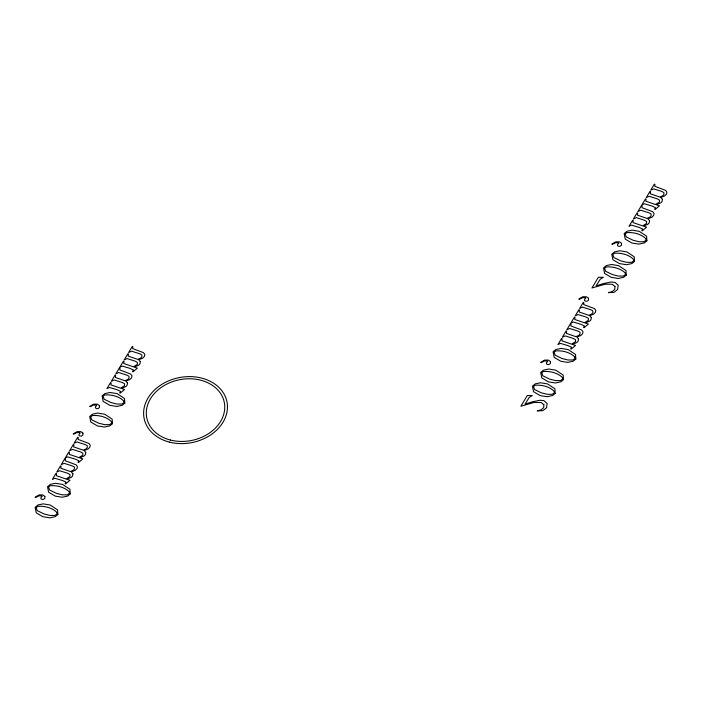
<?xml version="1.0" encoding="UTF-8"?>
<svg xmlns="http://www.w3.org/2000/svg" width="702" height="702" viewBox="0 0 702 702"><rect width="100%" height="100%" fill="white"/><g stroke="black" fill="none" stroke-linecap="round" stroke-linejoin="round"><path stroke-width="1.05" d="M44.867 496.437L44.849 498.306L43.55 499.359L41.892 499.42L40.839 498.613L40.997 497.42L42.164 496.419L41.69 495.893L38.794 495.866L35.811 497.455L35.1 497.227L39.172 494.91L42.831 494.954L44.867 496.437M82.933 433.108L82.906 434.986L81.608 436.03L79.949 436.1L78.896 435.293L79.063 434.09L80.221 433.09L79.747 432.572L76.851 432.537L73.868 434.126L73.157 433.897L77.229 431.59L80.888 431.625L82.933 433.108M99.438 405.642L99.412 407.52L98.113 408.564L96.464 408.634L95.411 407.827L95.569 406.625L96.727 405.624L96.253 405.107L93.357 405.072L90.374 406.669L89.672 406.432L93.743 404.124L97.394 404.159L99.438 405.642M550.438 361.583L550.421 363.46L549.113 364.505L547.463 364.566L546.41 363.759L546.568 362.565L547.727 361.565L547.253 361.039L544.366 361.012L541.382 362.601L540.672 362.372L544.743 360.065L548.402 360.1L550.438 361.583M588.504 298.253L588.478 300.131L587.179 301.176L585.521 301.246L584.468 300.438L584.634 299.236L585.793 298.236L585.319 297.718L582.423 297.683L579.44 299.28L578.729 299.052L582.8 296.735L586.46 296.77L588.504 298.253M621.516 243.331L621.489 245.2L620.191 246.244L618.541 246.314L617.488 245.507L617.646 244.314L618.804 243.304L618.33 242.787L615.435 242.76L612.451 244.349L611.749 244.12L615.821 241.804L619.471 241.839L621.516 243.331M543.874 404.659L543.69 407.625L541.295 409.731L537.293 410.916L542.9 410.661L546.577 407.713L547.095 403.466L543.953 400.684L540.25 400.254L532.8 401.693L525.017 404.159L529.22 397.42L532.283 395.586L527.316 395.498L520.866 406.23L533.932 402.492L541.102 402.5L543.874 404.659M614.952 286.407L614.759 289.373L612.372 291.479L608.371 292.655L613.978 292.409L617.655 289.461L618.164 285.214L615.031 282.432L611.328 282.002L603.878 283.441L596.086 285.898L600.289 279.168L603.36 277.325L598.394 277.246L591.944 287.978L605.01 284.24L612.17 284.249L614.952 286.407M72.92 473.762L72.534 476.009L71.367 477.281L66.83 479.264L69.972 480.273L65.593 483.968L65.137 483.581L66.049 482.142L62.425 480.475L54.844 478.237L52.343 479.448L55.993 473.367L56.572 473.56L56.344 475.666L66.023 479.001L69.981 476.518L69.946 474.534L67.62 473.253L59.644 470.752L56.739 472.121L60.477 465.917L61.056 466.102L60.802 468.243L70.314 471.516L73.14 470.322L74.421 469.033L74.403 467.023L72.078 465.838L64.136 463.338L61.206 464.698L64.847 458.634L65.426 458.818L65.277 460.775L76.167 464.847L77.413 466.69L76.974 468.62L75.193 470.384L71.253 471.893L72.92 473.762M85.758 452.404L85.372 454.65L84.205 455.923L79.668 457.897L82.81 458.915L78.44 462.609L77.975 462.214L78.887 460.784L75.263 459.117L67.682 456.879L65.181 458.081L68.831 452.009L69.41 452.193L69.182 454.308L78.87 457.634L82.818 455.15L82.783 453.167L80.458 451.886L72.481 449.394L69.586 450.763L73.315 444.55L73.894 444.743L73.649 446.876L83.152 450.149L85.977 448.955L87.259 447.665L87.241 445.656L84.916 444.471L76.974 441.97L74.043 443.331L77.694 437.267L78.273 437.46L78.115 439.408L89.005 443.488L90.251 445.322L89.812 447.253L88.031 449.017L84.1 450.535L85.758 452.404M127.492 382.976L127.097 385.222L125.93 386.495L121.402 388.469L124.535 389.487L120.165 393.181L119.709 392.795L120.612 391.356L116.997 389.689L109.415 387.451L106.906 388.654L110.556 382.581L111.135 382.765L110.907 384.88L120.595 388.206L124.552 385.723L124.508 383.74L122.183 382.458L114.207 379.966L111.311 381.335L115.04 375.122L115.619 375.316L115.374 377.448L124.886 380.721L127.703 379.528L128.992 378.238L128.966 376.228L126.641 375.043L118.708 372.543L115.777 373.903L119.419 367.839L119.998 368.032L119.84 369.98L130.73 374.061L131.985 375.895L131.546 377.834L129.765 379.589L125.825 381.107L127.492 382.976M140.33 361.609L139.944 363.855L138.777 365.128L134.24 367.111L137.381 368.12L133.003 371.814L132.546 371.428L133.459 369.989L129.835 368.322L122.253 366.084L119.752 367.295L123.403 361.223L123.982 361.407L123.745 363.513L133.433 366.848L137.39 364.364L137.346 362.381L135.021 361.1L127.053 358.599L124.149 359.968L127.878 353.764L128.457 353.948L128.212 356.089L137.724 359.363L140.549 358.169L141.83 356.879L141.804 354.87L139.479 353.685L131.546 351.184L128.615 352.544L132.257 346.481L132.836 346.665L132.687 348.622L143.577 352.694L144.823 354.536L144.384 356.467L142.603 358.231L138.663 359.74L140.33 361.609M578.492 338.908L578.106 341.154L576.939 342.427L572.402 344.41L575.543 345.419L571.165 349.113L570.708 348.727L571.621 347.297L567.997 345.63L560.415 343.383L557.914 344.594L561.565 338.522L562.144 338.706L561.907 340.821L571.595 344.147L575.552 341.663L575.508 339.68L573.183 338.399L565.207 335.898L562.311 337.267L566.04 331.063L566.619 331.247L566.374 333.389L575.886 336.662L578.702 335.468L579.992 334.178L579.966 332.169L577.641 330.984L569.708 328.483L566.777 329.843L570.419 323.78L570.998 323.964L570.849 325.921L581.73 330.001L582.985 331.835L582.546 333.766L580.765 335.53L576.825 337.048L578.492 338.908M591.33 317.55L590.944 319.796L589.777 321.068L585.24 323.043L588.381 324.061L584.003 327.755L583.546 327.369L584.459 325.93L580.835 324.263L573.253 322.025L570.752 323.227L574.403 317.155L574.982 317.339L574.754 319.454L584.433 322.78L588.39 320.296L588.355 318.313L586.03 317.032L578.053 314.54L575.149 315.909L578.887 309.696L579.466 309.889L579.211 312.021L588.724 315.295L591.549 314.101L592.83 312.811L592.813 310.802L590.487 309.617L582.546 307.116L579.615 308.476L583.257 302.413L583.836 302.606L583.687 304.554L594.576 308.634L595.822 310.468L595.384 312.408L593.602 314.163L589.662 315.681L591.33 317.55M649.569 220.656L649.174 222.903L648.007 224.175L643.48 226.149L646.612 227.167L642.242 230.861L641.786 230.475L642.69 229.036L639.074 227.369L631.493 225.131L628.983 226.342L632.634 220.261L633.213 220.454L632.985 222.56L642.672 225.895L646.63 223.403L646.586 221.42L644.26 220.147L636.284 217.646L633.388 219.015L637.118 212.811L637.697 212.996L637.451 215.137L646.963 218.401L649.78 217.208L651.07 215.918L651.044 213.908L648.718 212.724L640.786 210.231L637.855 211.583L641.496 205.528L642.076 205.712L641.918 207.66L652.807 211.741L654.062 213.583L653.623 215.514L651.842 217.278L647.902 218.787L649.569 220.656M662.407 199.289L662.021 201.535L660.854 202.808L656.317 204.791L659.459 205.8L655.08 209.494L654.624 209.108L655.536 207.678L651.912 206.011L644.331 203.764L641.83 204.975L645.48 198.903L646.059 199.087L645.822 201.202L655.51 204.528L659.468 202.044L659.424 200.061L657.098 198.78L649.131 196.288L646.226 197.657L649.955 191.444L650.535 191.628L650.289 193.77L659.801 197.043L662.627 195.849L663.908 194.559L663.881 192.55L661.556 191.365L653.623 188.864L650.693 190.224L654.334 184.161L654.913 184.345L654.764 186.302L665.654 190.382L666.9 192.216L666.461 194.147L664.68 195.911L660.74 197.429L662.407 199.289M57.081 512.653L56.818 514.154L54.861 515.461L49.868 515.417L44.007 513.943L37.206 510.635L36.179 507.581L37.864 506.335C44.498 505.826 52.413 507.704 57.081 512.653M69.463 492.058L69.191 493.559L67.234 494.857L62.25 494.822L56.388 493.339L49.588 490.04L48.561 486.986L50.246 485.731C56.88 485.231 64.795 487.109 69.463 492.058M111.653 421.867L111.381 423.367L109.424 424.666L104.431 424.631L98.578 423.148L91.778 419.849L90.751 416.795L92.427 415.54C99.061 415.04 106.985 416.918 111.653 421.867M124.026 401.263L123.763 402.764L121.806 404.071L116.813 404.027L110.96 402.553L104.159 399.254L103.124 396.191L104.809 394.945C111.442 394.445 119.366 396.314 124.026 401.263M554.396 391.532L554.132 393.032L552.176 394.34L547.183 394.296L541.321 392.822L534.52 389.522L533.494 386.46L535.178 385.214C541.812 384.714 549.727 386.583 554.396 391.532M562.653 377.799L562.381 379.299L560.424 380.607L555.44 380.563L549.578 379.089L542.778 375.789L541.751 372.727L543.436 371.481C550.061 370.981 557.985 372.85 562.653 377.799M575.035 357.204L574.762 358.704L572.806 360.012L567.813 359.968L561.96 358.485L555.159 355.186L554.132 352.132L555.808 350.886C562.442 350.377 570.366 352.255 575.035 357.204M625.473 273.28L625.21 274.78L623.253 276.088L618.26 276.044L612.398 274.561L605.598 271.262L604.571 268.208L606.256 266.962C612.89 266.453 620.805 268.331 625.473 273.28M633.731 259.547L633.458 261.047L631.502 262.355L626.509 262.311L620.656 260.828L613.855 257.529L612.828 254.475L614.504 253.229C621.138 252.72 629.062 254.598 633.731 259.547M646.103 238.952L645.84 240.444L643.883 241.751L638.89 241.707L633.037 240.233L626.237 236.934L625.201 233.88L626.886 232.625C633.52 232.125 641.444 234.003 646.103 238.952M124.833 403.097L122.288 405.256L116.769 406.449L109.775 405.308L103.168 401.43L102.088 395.91L104.931 393.568L110.179 392.488L117.181 393.655L124.535 398.517L124.833 403.097M112.452 423.692L109.907 425.851L104.396 427.044L97.394 425.912L90.795 422.025L89.707 416.505L92.55 414.162L97.806 413.083L104.809 414.259L112.153 419.112L112.452 423.692M70.261 493.883L67.717 496.042L62.206 497.235L55.212 496.103L48.605 492.216L47.525 486.697L50.36 484.354L55.616 483.274L62.618 484.45L69.963 489.303L70.261 493.883M57.889 514.487L55.335 516.637L49.824 517.839L42.831 516.698L36.223 512.82L35.144 507.3L37.978 504.957L43.234 503.869L50.237 505.045L57.582 509.906L57.889 514.487M646.911 240.777L644.366 242.936L638.846 244.129L631.853 242.989L625.245 239.11L624.166 233.59L627.009 231.248L632.256 230.168L639.259 231.344L646.612 236.197L646.911 240.777M634.529 261.381L631.984 263.531L626.474 264.733L619.471 263.592L612.872 259.714L611.784 254.185L614.627 251.842L619.875 250.763L626.886 251.939L634.231 256.792L634.529 261.381M626.281 275.105L623.727 277.264L618.216 278.466L611.223 277.325L604.615 273.447L603.536 267.918L606.37 265.575L611.626 264.496L618.629 265.672L625.973 270.524L626.281 275.105M575.833 359.029L573.288 361.188L567.778 362.39L560.784 361.249L554.176 357.371L553.088 351.842L555.931 349.499L561.188 348.42L568.19 349.596L575.535 354.449L575.833 359.029M563.452 379.633L560.907 381.791L555.396 382.985L548.402 381.844L541.795 377.966L540.707 372.446L543.55 370.103L548.806 369.024L555.808 370.191L563.153 375.052L563.452 379.633M555.203 393.366L552.658 395.524L547.139 396.718L540.145 395.577L533.538 391.698L532.458 386.179L535.293 383.836L540.549 382.757L547.551 383.924L554.896 388.785L555.203 393.366M169.41 442.111A42.243 33.108 -11.3 0 0 227.115 402.685A42.243 33.108 -11.3 0 0 160.074 385.521A42.243 33.108 -11.3 0 0 169.41 442.111M170.454 440.049A39.523 30.967 -11.3 0 0 224.429 403.167A39.523 30.967 -11.3 0 0 161.714 387.109A39.523 30.967 -11.3 0 0 170.454 440.049"/></g></svg>
